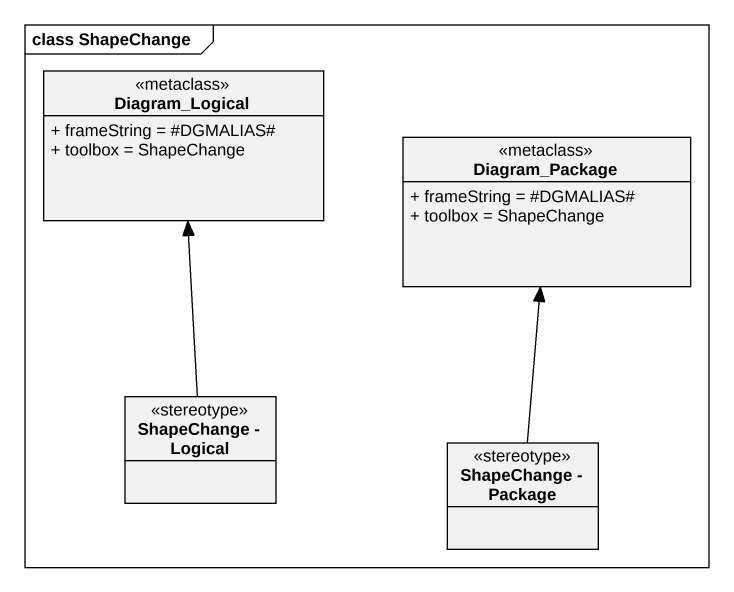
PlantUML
@startuml
mainframe class ShapeChange
hide circle
hide empty members
skinparam classAttributeIconSize 0
class Diagram_Logical <<metaclass>> {
  + frameString = #DGMALIAS#
  + toolbox = ShapeChange
}
class Diagram_Package <<metaclass>> {
  + frameString = #DGMALIAS#
  + toolbox = ShapeChange
}
class "ShapeChange - Logical" as ShapeChange_Logical <<stereotype>>
class "ShapeChange - Package" as ShapeChange_Package <<stereotype>>
ShapeChange_Logical -up-> Diagram_Logical
ShapeChange_Package -up-> Diagram_Package
@enduml
